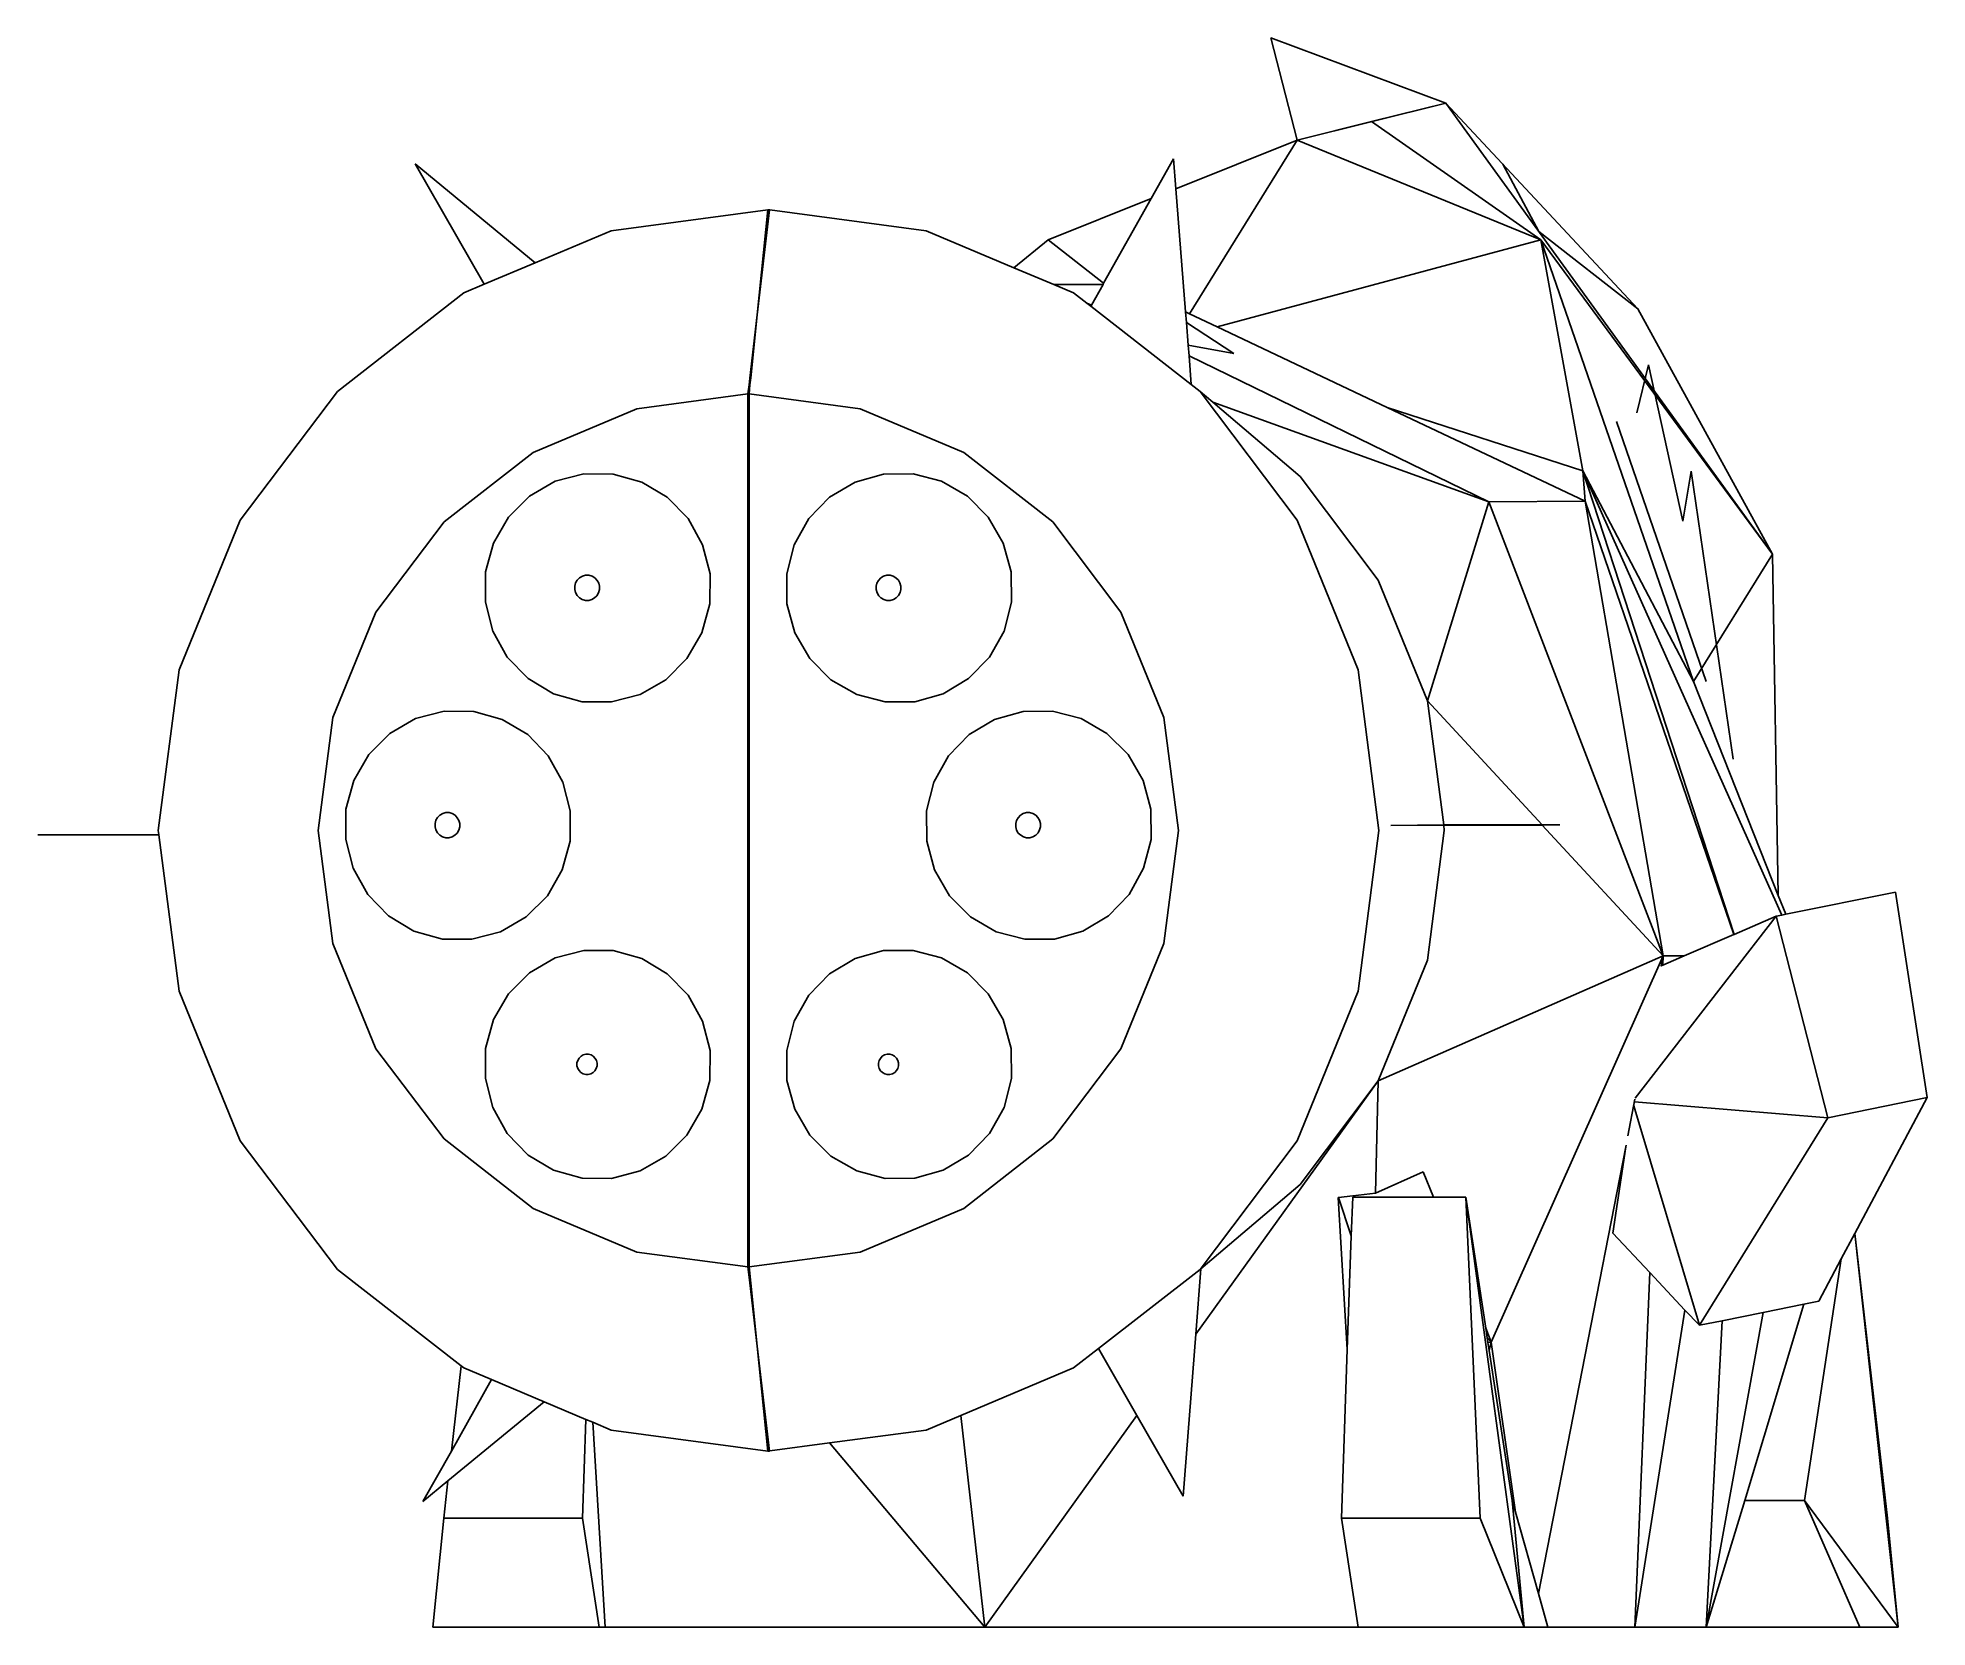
# Model space of a CAD drawing. Extents: x -582 to 438, y -429 to 429.
import ezdxf

# ---------------------------------------------------------------- set-up
doc = ezdxf.new("R2010")
doc.units = 0
doc.header["$MEASUREMENT"] = 0
doc.layers.get('0').update_dxf_attribs({"linetype": 'CONTINUOUS'})

msp = doc.modelspace()

# ---------------------------------------------------------------- linework, layer by layer
for p, q in [((98, 373.4), (83.7, 428.6)), ((83.7, 428.6), (178.1, 393.4)), ((98, 373.4), (178.1, 393.4)), ((98, 373.4), (178.1, 393.4)), ((138.1, 383.4), (178.1, 393.4)), ((354.5, 150.1), (178.1, 393.4)), ((178.1, 393.4), (281.7, 282.5)), ((98, 373.4), (138.1, 383.4)), ((138.1, 383.4), (229.5, 319.7)), ((32.5, 347.2), (98, 373.4)), ((39.8, 279.8), (98, 373.4)), ((229.5, 319.7), (98, 373.4)), ((-377.9, 360.6), (-340.7, 295.7)), ((-313.2, 307.2), (-377.9, 360.6)), ((31.3, 363.4), (19.2, 341.9)), ((32.5, 347.2), (31.3, 363.4)), ((228.4, 324.1), (208.9, 360.5)), ((37.7, 280.8), (32.5, 347.2)), ((-36.4, 319.7), (19.2, 341.9)), ((19.2, 341.9), (-6.5, 296.2)), ((-187.6, 335.8), (-272.1, 324.5)), ((-187.6, 335.8), (-193.4, 279.2)), ((-186.8, 335.8), (-193.4, 279.2)), ((-187.6, 335.9), (-187.2, 335.9)), ((-187.6, 335.9), (-187.6, 335.8)), ((-186.8, 335.9), (-187.2, 335.9)), ((-186.6, 335.8), (-186.8, 335.9)), ((-186.8, 335.8), (-186.8, 335.9)), ((-186.8, 335.9), (-186.8, 335.8)), ((-186.8, 335.8), (-186.8, 335.8)), ((-186.8, 335.8), (-186.6, 335.8)), ((-186.6, 335.8), (-102.2, 324.5)), ((-272.1, 324.5), (-313.2, 307.2)), ((-102.2, 324.5), (-54.9, 304.6)), ((-36.4, 319.7), (-54.9, 304.6)), ((-6.5, 296.2), (-36.4, 319.7)), ((54.8, 272.7), (229.5, 319.7)), ((281.7, 282.5), (228.4, 324.1)), ((229.5, 319.7), (354.5, 150.1)), ((229.5, 319.7), (311.8, 81.4)), ((229.5, 319.7), (252.1, 195.1)), ((-313.2, 307.2), (-340.7, 295.7)), ((-340.7, 295.7), (-351.6, 291.1)), ((-54.9, 304.6), (-33.4, 295.6)), ((-6.5, 296.2), (-6.8, 295.6)), ((-351.6, 291.1), (-419.9, 237.9)), ((-33.4, 295.6), (-6.8, 295.6)), ((-33.4, 295.6), (-22.7, 291.1)), ((-22.7, 291.1), (-15.5, 285.4)), ((-15.5, 285.4), (-13.1, 284.4)), ((-15.5, 285.4), (-13.4, 283.8)), ((-6.8, 295.6), (-13.1, 284.4)), ((-193.4, 279.2), (-197.4, 245.1)), ((-193.4, 279.2), (-196.9, 245.3)), ((-13.1, 284.4), (-13.4, 283.8)), ((-13.4, 283.8), (40.8, 241.6)), ((39.8, 279.8), (37.7, 280.8)), ((38.2, 275), (37.7, 280.8)), ((54.8, 272.7), (39.8, 279.8)), ((281.7, 282.5), (354.5, 150.1)), ((63.7, 258.4), (38.2, 275)), ((39.1, 262.8), (38.2, 275)), ((146.6, 229.2), (54.8, 272.7)), ((39.1, 262.8), (63.7, 258.4)), ((39.6, 257.1), (39.1, 262.8)), ((201.3, 178.4), (39.6, 257.1)), ((40.8, 241.6), (39.6, 257.1)), ((-197.4, 245.1), (-197.8, 241.4)), ((-196.9, 245.3), (-197.4, 245.1)), ((-196.9, 245.3), (-197.3, 241.5)), ((281.3, 226.3), (287.5, 252.2)), ((287.5, 252.2), (306, 167.9)), ((-419.9, 237.9), (-472.3, 168.5)), ((-198.4, 236.5), (-258.4, 228.5)), ((-197.8, 241.4), (-198.4, 236.5)), ((-198.4, 236.5), (-198.4, -204.5)), ((-197.8, 241.4), (-197.3, 241.5)), ((-197.3, 241.5), (-197.8, 236.5)), ((-197.8, 236.5), (-137.8, 228.5)), ((-197.8, 236.5), (-197.8, -204.8)), ((40.8, 241.6), (45.6, 237.9)), ((45.6, 237.9), (98, 168.5)), ((52.4, 232.1), (45.6, 237.9)), ((-258.4, 228.5), (-314.3, 205)), ((-137.8, 228.5), (-81.9, 205)), ((52.4, 232.1), (201.3, 178.4)), ((99.5, 192), (52.4, 232.1)), ((252.1, 195.1), (146.6, 229.2)), ((253.3, 178.7), (146.6, 229.2)), ((270.3, 221.6), (318.7, 81.4)), ((-314.3, 205), (-362.3, 167.6)), ((-81.9, 205), (-33.9, 167.6)), ((252.1, 195.1), (253.3, 178.7)), ((359.5, -44.6), (252.1, 195.1)), ((252.1, 195.1), (311.8, 81.4)), ((333.7, -55), (252.1, 195.1)), ((306, 167.9), (310.6, 194.8)), ((310.6, 194.8), (333.2, 39.5)), ((-302.4, 189.4), (-316.2, 181.4)), ((-286.9, 193.4), (-302.4, 189.4)), ((-271, 193.3), (-286.9, 193.4)), ((-255.6, 189), (-271, 193.3)), ((-241.9, 180.8), (-255.6, 189)), ((-154.4, 180.8), (-140.6, 189)), ((-140.6, 189), (-125.2, 193.3)), ((-125.2, 193.3), (-109.3, 193.4)), ((-109.3, 193.4), (-93.9, 189.4)), ((-93.9, 189.4), (-80, 181.4)), ((99.5, 192), (141.7, 136.1)), ((-316.2, 181.4), (-327.6, 170)), ((-230.7, 169.3), (-241.9, 180.8)), ((-165.5, 169.3), (-154.4, 180.8)), ((-80, 181.4), (-68.7, 170)), ((168.3, 71), (201.3, 178.4)), ((253.3, 178.7), (201.3, 178.4)), ((295.4, -66.5), (201.3, 178.4)), ((333.5, -55.1), (253.3, 178.7)), ((253.3, 178.7), (295.4, -66.5)), ((-472.3, 168.5), (-505.3, 87.8)), ((-362.3, 167.6), (-399.2, 118.8)), ((-327.6, 170), (-335.7, 156.1)), ((-222.8, 155.2), (-230.7, 169.3)), ((-173.4, 155.2), (-165.5, 169.3)), ((-68.7, 170), (-60.6, 156.1)), ((-33.9, 167.6), (2.9, 118.8)), ((98, 168.5), (130.9, 87.8)), ((-335.7, 156.1), (-339.9, 140.5)), ((-218.8, 139.5), (-222.8, 155.2)), ((-177.4, 139.5), (-173.4, 155.2)), ((-60.6, 156.1), (-56.3, 140.5)), ((311.8, 81.4), (354.5, 150.1)), ((354.5, 150.1), (357.5, -33.9)), ((-339.9, 140.5), (-340, 124.3)), ((-291.4, 134.6), (-291.8, 132.9)), ((-291.8, 132.9), (-291.8, 131.1)), ((-290.5, 136.1), (-291.4, 134.6)), ((-289.2, 137.4), (-290.5, 136.1)), ((-287.7, 138.2), (-289.2, 137.4)), ((-286, 138.7), (-287.7, 138.2)), ((-284.2, 138.7), (-286, 138.7)), ((-282.5, 138.2), (-284.2, 138.7)), ((-281, 137.3), (-282.5, 138.2)), ((-279.8, 136), (-281, 137.3)), ((-278.9, 134.5), (-279.8, 136)), ((-278.5, 132.8), (-278.9, 134.5)), ((-278.5, 131), (-278.5, 132.8)), ((-219, 123.3), (-218.8, 139.5)), ((-177.3, 123.3), (-177.4, 139.5)), ((-129.2, 132.8), (-128.8, 134.5)), ((-129.2, 131), (-129.2, 132.8)), ((-128.8, 134.5), (-127.9, 136)), ((-127.9, 136), (-126.7, 137.3)), ((-126.7, 137.3), (-125.2, 138.2)), ((-125.2, 138.2), (-123.5, 138.7)), ((-123.5, 138.7), (-121.7, 138.7)), ((-121.7, 138.7), (-120, 138.2)), ((-120, 138.2), (-118.5, 137.4)), ((-118.5, 137.4), (-117.2, 136.1)), ((-117.2, 136.1), (-116.4, 134.6)), ((-116.4, 134.6), (-115.9, 132.9)), ((-115.9, 132.9), (-115.9, 131.1)), ((-56.3, 140.5), (-56.2, 124.3)), ((141.7, 136.1), (168.3, 71)), ((-340, 124.3), (-336, 108.6)), ((-291.8, 131.1), (-291.4, 129.4)), ((-291.4, 129.4), (-290.5, 127.8)), ((-290.5, 127.8), (-289.3, 126.5)), ((-289.3, 126.5), (-287.8, 125.6)), ((-287.8, 125.6), (-286.1, 125.2)), ((-286.1, 125.2), (-284.3, 125.2)), ((-284.3, 125.2), (-282.6, 125.6)), ((-282.6, 125.6), (-281.1, 126.5)), ((-281.1, 126.5), (-279.9, 127.7)), ((-279.9, 127.7), (-279, 129.3)), ((-279, 129.3), (-278.5, 131)), ((-223.2, 107.7), (-219, 123.3)), ((-173, 107.7), (-177.3, 123.3)), ((-128.7, 129.3), (-129.2, 131)), ((-127.8, 127.7), (-128.7, 129.3)), ((-126.6, 126.5), (-127.8, 127.7)), ((-125.1, 125.6), (-126.6, 126.5)), ((-123.4, 125.2), (-125.1, 125.6)), ((-121.6, 125.2), (-123.4, 125.2)), ((-119.9, 125.6), (-121.6, 125.2)), ((-118.4, 126.5), (-119.9, 125.6)), ((-117.2, 127.8), (-118.4, 126.5)), ((-116.3, 129.4), (-117.2, 127.8)), ((-115.9, 131.1), (-116.3, 129.4)), ((-56.2, 124.3), (-60.2, 108.6)), ((-399.2, 118.8), (-422.3, 62)), ((2.9, 118.8), (26.1, 62)), ((-336, 108.6), (-328.2, 94.6)), ((-231.3, 93.8), (-223.2, 107.7)), ((-165, 93.8), (-173, 107.7)), ((-60.2, 108.6), (-68.1, 94.6)), ((-328.2, 94.6), (-317, 83)), ((-242.6, 82.4), (-231.3, 93.8)), ((-153.6, 82.4), (-165, 93.8)), ((-68.1, 94.6), (-79.3, 83)), ((-505.3, 87.8), (-516.5, 1.1)), ((-317, 83), (-303.2, 74.8)), ((-256.5, 74.5), (-242.6, 82.4)), ((-139.7, 74.5), (-153.6, 82.4)), ((-79.3, 83), (-93, 74.8)), ((130.9, 87.8), (142.1, 1.1)), ((-303.2, 74.8), (-287.9, 70.5)), ((-271.9, 70.4), (-256.5, 74.5)), ((-124.3, 70.4), (-139.7, 74.5)), ((-93, 74.8), (-108.4, 70.5)), ((311.8, 81.4), (357.5, -33.9)), ((-422.3, 62), (-430.2, 1.1)), ((-377.7, 61.4), (-391.6, 53.4)), ((-362.3, 65.5), (-377.7, 61.4)), ((-346.3, 65.3), (-362.3, 65.5)), ((-331, 61), (-346.3, 65.3)), ((-287.9, 70.5), (-271.9, 70.4)), ((-108.4, 70.5), (-124.3, 70.4)), ((-65.3, 61), (-49.9, 65.3)), ((-49.9, 65.3), (-34, 65.5)), ((-34, 65.5), (-18.5, 61.4)), ((-18.5, 61.4), (-4.7, 53.4)), ((26.1, 62), (34, 1.1)), ((168.3, 71), (177, 4.1)), ((230.1, 4.1), (168.3, 71)), ((-391.6, 53.4), (-402.9, 42.1)), ((-317.2, 52.8), (-331, 61)), ((-306.1, 41.3), (-317.2, 52.8)), ((-90.2, 41.3), (-79, 52.8)), ((-79, 52.8), (-65.3, 61)), ((-4.7, 53.4), (6.7, 42.1)), ((-402.9, 42.1), (-411, 28.1)), ((-298.2, 27.2), (-306.1, 41.3)), ((-98.1, 27.2), (-90.2, 41.3)), ((6.7, 42.1), (14.8, 28.1)), ((-411, 28.1), (-415.3, 12.5)), ((-294.2, 11.6), (-298.2, 27.2)), ((-102.1, 11.6), (-98.1, 27.2)), ((14.8, 28.1), (19, 12.5)), ((-415.3, 12.5), (-415.4, -3.7)), ((-363, 10.3), (-364.6, 9.4)), ((-361.3, 10.7), (-363, 10.3)), ((-359.6, 10.7), (-361.3, 10.7)), ((-357.9, 10.2), (-359.6, 10.7)), ((-356.4, 9.3), (-357.9, 10.2)), ((-294.3, -4.6), (-294.2, 11.6)), ((-101.9, -4.6), (-102.1, 11.6)), ((-51.3, 9.3), (-49.8, 10.2)), ((-49.8, 10.2), (-48.1, 10.7)), ((-48.1, 10.7), (-46.4, 10.7)), ((-46.4, 10.7), (-44.7, 10.3)), ((-44.7, 10.3), (-43.1, 9.4)), ((19, 12.5), (19.1, -3.7)), ((-516.5, 1.1), (-516.2, -1.1)), ((-430.2, 1.1), (-422.3, -59.8)), ((-366.7, 6.6), (-367.2, 4.9)), ((-367.2, 4.9), (-367.2, 3.1)), ((-367.2, 3.1), (-366.7, 1.4)), ((-365.8, 8.1), (-366.7, 6.6)), ((-366.7, 1.4), (-365.9, -0.2)), ((-364.6, 9.4), (-365.8, 8.1)), ((-355.2, 8), (-356.4, 9.3)), ((-354.3, 6.5), (-355.2, 8)), ((-355.2, -0.3), (-354.3, 1.3)), ((-353.8, 4.8), (-354.3, 6.5)), ((-354.3, 1.3), (-353.9, 3)), ((-353.9, 3), (-353.8, 4.8)), ((-53.9, 4.8), (-53.4, 6.5)), ((-53.8, 3), (-53.9, 4.8)), ((-53.4, 1.3), (-53.8, 3)), ((-53.4, 6.5), (-52.6, 8)), ((-52.5, -0.3), (-53.4, 1.3)), ((-52.6, 8), (-51.3, 9.3)), ((-43.1, 9.4), (-41.9, 8.1)), ((-41.9, 8.1), (-41, 6.6)), ((-41, 1.4), (-41.8, -0.2)), ((-41, 6.6), (-40.5, 4.9)), ((-40.5, 3.1), (-41, 1.4)), ((-40.5, 4.9), (-40.5, 3.1)), ((34, 1.1), (26.1, -59.8)), ((142.1, 1.1), (130.9, -85.5)), ((148.5, 3.8), (177, 4.1)), ((177, 3.9), (148.5, 3.8)), ((177.3, 1.1), (168.3, -68.8)), ((177, 4.1), (177.3, 4.1)), ((177, 4.1), (177, 3.9)), ((230.2, 4), (177, 3.9)), ((177, 3.9), (177.3, 1.1)), ((177.3, 4.1), (230.1, 4.1)), ((230.1, 4.1), (239.6, 4.1)), ((230.2, 4), (230.1, 4.1)), ((239.6, 4.1), (230.2, 4)), ((295.4, -66.5), (230.2, 4)), ((-581.5, -1.2), (-516.2, -1.1)), ((-516.2, -1.3), (-581.5, -1.2)), ((-516.2, -1.1), (-516.2, -1.3)), ((-516.2, -1.3), (-505.3, -85.5)), ((-415.4, -3.7), (-411.4, -19.3)), ((-365.9, -0.2), (-364.6, -1.4)), ((-364.6, -1.4), (-363.1, -2.3)), ((-363.1, -2.3), (-361.4, -2.8)), ((-361.4, -2.8), (-359.7, -2.8)), ((-359.7, -2.8), (-358, -2.4)), ((-358, -2.4), (-356.5, -1.5)), ((-356.5, -1.5), (-355.2, -0.3)), ((-298.6, -20.2), (-294.3, -4.6)), ((-97.7, -20.2), (-101.9, -4.6)), ((-51.2, -1.5), (-52.5, -0.3)), ((-49.7, -2.4), (-51.2, -1.5)), ((-48, -2.8), (-49.7, -2.4)), ((-46.3, -2.8), (-48, -2.8)), ((-44.6, -2.3), (-46.3, -2.8)), ((-43.1, -1.4), (-44.6, -2.3)), ((-41.8, -0.2), (-43.1, -1.4)), ((19.1, -3.7), (15.1, -19.3)), ((-411.4, -19.3), (-403.5, -33.4)), ((-306.6, -34.2), (-298.6, -20.2)), ((-89.6, -34.2), (-97.7, -20.2)), ((15.1, -19.3), (7.3, -33.4)), ((-403.5, -33.4), (-392.3, -45)), ((-318, -45.5), (-306.6, -34.2)), ((-78.3, -45.5), (-89.6, -34.2)), ((7.3, -33.4), (-3.9, -45)), ((357.5, -33.9), (361.6, -44.1)), ((361.6, -44.1), (420.8, -32.1)), ((420.8, -32.1), (437.9, -143)), ((-392.3, -45), (-378.6, -53.2)), ((-331.9, -53.5), (-318, -45.5)), ((-64.4, -53.5), (-78.3, -45.5)), ((-3.9, -45), (-17.7, -53.2)), ((280.3, -143.2), (356.4, -45.2)), ((333.7, -55), (356.4, -45.2)), ((356.4, -45.2), (359.5, -44.6)), ((384.2, -153.9), (356.4, -45.2)), ((359.5, -44.6), (361.6, -44.1)), ((-422.3, -59.8), (-399.2, -116.6)), ((-378.6, -53.2), (-363.2, -57.5)), ((-363.2, -57.5), (-347.3, -57.6)), ((-347.3, -57.6), (-331.9, -53.5)), ((-49, -57.6), (-64.4, -53.5)), ((-33, -57.5), (-49, -57.6)), ((-17.7, -53.2), (-33, -57.5)), ((26.1, -59.8), (2.9, -116.6)), ((306.8, -66.5), (333.5, -55.1)), ((333.5, -55.1), (333.7, -55)), ((-302.4, -67.6), (-316.2, -75.6)), ((-286.9, -63.6), (-302.4, -67.6)), ((-271, -63.7), (-286.9, -63.6)), ((-255.6, -68), (-271, -63.7)), ((-241.9, -76.2), (-255.6, -68)), ((-154.4, -76.2), (-140.6, -68)), ((-140.6, -68), (-125.2, -63.7)), ((-125.2, -63.7), (-109.3, -63.6)), ((-109.3, -63.6), (-93.9, -67.6)), ((-93.9, -67.6), (-80, -75.6)), ((141.7, -133.9), (295.4, -66.5)), ((168.3, -68.8), (141.7, -133.9)), ((295.4, -66.5), (202.7, -274.8)), ((295.4, -66.5), (294.4, -71.9)), ((295.2, -71.5), (295.4, -66.5)), ((295.2, -71.5), (306.8, -66.5)), ((306.8, -66.5), (295.4, -66.5)), ((-316.2, -75.6), (-327.6, -87)), ((-230.7, -87.7), (-241.9, -76.2)), ((-165.5, -87.7), (-154.4, -76.2)), ((-80, -75.6), (-68.7, -87)), ((294.2, -71.9), (294.4, -71.9)), ((294.4, -71.9), (295.2, -71.5)), ((-505.3, -85.5), (-472.3, -166.3)), ((-327.6, -87), (-335.7, -100.9)), ((-222.8, -101.8), (-230.7, -87.7)), ((-173.4, -101.8), (-165.5, -87.7)), ((-68.7, -87), (-60.6, -100.9)), ((130.9, -85.5), (98, -166.3)), ((-335.7, -100.9), (-339.9, -116.5)), ((-218.8, -117.5), (-222.8, -101.8)), ((-177.4, -117.5), (-173.4, -101.8)), ((-60.6, -100.9), (-56.3, -116.5)), ((-399.2, -116.6), (-362.3, -165.3)), ((-339.9, -116.5), (-340, -132.7)), ((-289.5, -121.7), (-290.2, -122.9)), ((-288.4, -120.7), (-289.5, -121.7)), ((-287.2, -120), (-288.4, -120.7)), ((-285.8, -119.6), (-287.2, -120)), ((-284.4, -119.6), (-285.8, -119.6)), ((-283, -120), (-284.4, -119.6)), ((-281.8, -120.7), (-283, -120)), ((-280.8, -121.8), (-281.8, -120.7)), ((-280.1, -123), (-280.8, -121.8)), ((-219, -133.7), (-218.8, -117.5)), ((-177.3, -133.7), (-177.4, -117.5)), ((-127.6, -123), (-126.9, -121.8)), ((-126.9, -121.8), (-125.9, -120.7)), ((-125.9, -120.7), (-124.7, -120)), ((-124.7, -120), (-123.3, -119.6)), ((-123.3, -119.6), (-121.9, -119.6)), ((-121.9, -119.6), (-120.5, -120)), ((-120.5, -120), (-119.3, -120.7)), ((-119.3, -120.7), (-118.2, -121.7)), ((-118.2, -121.7), (-117.5, -122.9)), ((-56.3, -116.5), (-56.2, -132.7)), ((2.9, -116.6), (-33.9, -165.3)), ((-290.2, -122.9), (-290.6, -124.3)), ((-290.6, -124.3), (-290.6, -125.8)), ((-290.6, -125.8), (-290.2, -127.2)), ((-290.2, -127.2), (-289.5, -128.4)), ((-289.5, -128.4), (-288.5, -129.4)), ((-288.5, -129.4), (-287.3, -130.2)), ((-287.3, -130.2), (-285.9, -130.5)), ((-285.9, -130.5), (-284.5, -130.6)), ((-284.5, -130.6), (-283.1, -130.2)), ((-283.1, -130.2), (-281.9, -129.5)), ((-281.9, -129.5), (-280.9, -128.5)), ((-280.9, -128.5), (-280.2, -127.2)), ((-280.2, -127.2), (-279.8, -125.8)), ((-279.8, -124.4), (-280.1, -123)), ((-279.8, -125.8), (-279.8, -124.4)), ((-127.9, -124.4), (-127.6, -123)), ((-127.9, -125.8), (-127.9, -124.4)), ((-127.5, -127.2), (-127.9, -125.8)), ((-126.8, -128.5), (-127.5, -127.2)), ((-125.8, -129.5), (-126.8, -128.5)), ((-124.6, -130.2), (-125.8, -129.5)), ((-123.2, -130.6), (-124.6, -130.2)), ((-121.8, -130.5), (-123.2, -130.6)), ((-120.4, -130.2), (-121.8, -130.5)), ((-119.2, -129.4), (-120.4, -130.2)), ((-118.2, -128.4), (-119.2, -129.4)), ((-117.5, -127.2), (-118.2, -128.4)), ((-117.5, -122.9), (-117.2, -124.3)), ((-117.1, -125.8), (-117.5, -127.2)), ((-117.2, -124.3), (-117.1, -125.8)), ((-340, -132.7), (-336, -148.4)), ((-223.2, -149.3), (-219, -133.7)), ((-173, -149.3), (-177.3, -133.7)), ((-56.2, -132.7), (-60.2, -148.4)), ((141.7, -133.9), (43.2, -270.6)), ((141.7, -133.9), (99.5, -189.8)), ((140.2, -194.5), (141.7, -133.9)), ((-336, -148.4), (-328.2, -162.4)), ((-231.3, -163.2), (-223.2, -149.3)), ((-165, -163.2), (-173, -149.3)), ((-60.2, -148.4), (-68.1, -162.4)), ((280.2, -143.9), (276.4, -163.6)), ((279.6, -147.5), (315, -265.8)), ((280, -145.2), (384.2, -153.9)), ((437.9, -143), (384.2, -153.9)), ((437.9, -143), (398.9, -216.2)), ((-328.2, -162.4), (-317, -174)), ((-68.1, -162.4), (-79.3, -174)), ((315, -265.8), (384.2, -153.9)), ((-472.3, -166.3), (-419.9, -235.6)), ((-362.3, -165.3), (-314.3, -202.7)), ((-242.6, -174.6), (-231.3, -163.2)), ((-153.6, -174.6), (-165, -163.2)), ((-33.9, -165.3), (-81.9, -202.7)), ((98, -166.3), (45.6, -235.6)), ((275.2, -169.5), (228.1, -410.4)), ((268.3, -216.1), (275.2, -169.5)), ((275.2, -169.5), (275.4, -168.6)), ((-317, -174), (-303.2, -182.2)), ((-303.2, -182.2), (-287.9, -186.5)), ((-271.9, -186.6), (-256.5, -182.5)), ((-256.5, -182.5), (-242.6, -174.6)), ((-139.7, -182.5), (-153.6, -174.6)), ((-124.3, -186.6), (-139.7, -182.5)), ((-93, -182.2), (-108.4, -186.5)), ((-79.3, -174), (-93, -182.2)), ((166, -183.1), (140.2, -194.5)), ((166, -183.1), (171.5, -196.7)), ((-287.9, -186.5), (-271.9, -186.6)), ((-108.4, -186.5), (-124.3, -186.6)), ((99.5, -189.8), (45.9, -235.4)), ((-314.3, -202.7), (-258.4, -226.3)), ((-81.9, -202.7), (-137.8, -226.3)), ((125, -278.8), (120, -196.8)), ((120.3, -196.8), (120, -196.8)), ((127.9, -195.9), (120.3, -196.8)), ((127.1, -217.6), (120.3, -196.8)), ((127.9, -196.7), (127.1, -217.6)), ((140.2, -194.5), (127.9, -195.9)), ((128.7, -196.7), (127.9, -195.9)), ((128.7, -196.7), (127.9, -196.7)), ((171.5, -196.7), (128.7, -196.7)), ((188.9, -196.7), (171.5, -196.7)), ((188.9, -196.7), (196.7, -369.8)), ((188.9, -196.7), (220.5, -428.6)), ((199.7, -267.4), (188.9, -196.7)), ((-198.4, -204.5), (-197.8, -204.8)), ((-198.4, -204.5), (-198.4, -234.3)), ((-197.8, -204.8), (-197.8, -234.3)), ((127.1, -217.6), (125, -278.8)), ((268.3, -216.1), (288.2, -237.3)), ((398.8, -216.3), (391.5, -229.9)), ((398.9, -216.2), (398.8, -216.3)), ((398.8, -216.3), (422.2, -428.6)), ((398.9, -216.2), (416.4, -369.8)), ((-258.4, -226.3), (-198.4, -234.3)), ((-197.4, -242.8), (-198.4, -234.3)), ((-137.8, -226.3), (-197.8, -234.3)), ((-196.9, -243), (-197.8, -234.3)), ((371.6, -360.3), (391.5, -229.9)), ((391.5, -229.9), (379.4, -252.8)), ((-419.9, -235.6), (-353.1, -287.7)), ((-197.4, -242.8), (-196.9, -243)), ((-193.4, -277), (-197.4, -242.8)), ((-193.4, -277), (-196.9, -243)), ((45.6, -235.6), (-9.2, -278.3)), ((45.9, -235.4), (43.2, -270.6)), ((45.9, -235.4), (45.6, -235.6)), ((280.2, -428.6), (288.2, -237.3)), ((288.2, -237.3), (307.2, -257.6)), ((371.4, -254.4), (339.4, -360.3)), ((371.4, -254.4), (349.3, -258.9)), ((379.4, -252.8), (371.4, -254.4)), ((307.2, -257.6), (280.2, -428.6)), ((307.2, -257.6), (315, -265.8)), ((327.3, -263.3), (315, -265.8)), ((349.3, -258.9), (318.7, -428.6)), ((327.3, -263.3), (318.7, -428.6)), ((349.3, -258.9), (327.3, -263.3)), ((43.2, -270.6), (36.5, -358)), ((199.7, -267.4), (202.7, -274.8)), ((200.5, -272.5), (199.7, -267.4)), ((202.7, -274.8), (200.5, -272.5)), ((200.9, -275), (200.5, -272.5)), ((200.9, -275), (202.7, -274.8)), ((201.6, -279.3), (200.9, -275)), ((202.7, -274.8), (201.6, -279.3)), ((202.7, -274.8), (215.7, -366.5)), ((-187.6, -333.6), (-193.4, -277)), ((-186.8, -333.6), (-193.4, -277)), ((-9.2, -278.3), (-22.7, -288.8)), ((11.5, -314.5), (-9.2, -278.3)), ((125, -278.8), (121.9, -369.8)), ((213.9, -360.3), (201.6, -279.3)), ((-353.1, -287.7), (-358.4, -333.6)), ((-358.4, -333.6), (-336.7, -295.1)), ((-353.1, -287.7), (-351.6, -288.8)), ((-351.6, -288.8), (-336.7, -295.1)), ((-336.7, -295.1), (-308.4, -307)), ((-22.7, -288.8), (-83.5, -314.4)), ((-308.4, -307), (-360.2, -349.6)), ((-308.4, -307), (-285.8, -316.5)), ((-83.5, -314.4), (-102.2, -322.3)), ((-70.6, -428.6), (-83.5, -314.4)), ((11.5, -314.5), (-70.6, -428.6)), ((36.5, -358), (11.5, -314.5)), ((-285.8, -316.5), (-287.7, -369.8)), ((-285.8, -316.5), (-282.1, -318.1)), ((-275.4, -428.6), (-282.1, -318.1)), ((-282.1, -318.1), (-272.1, -322.3)), ((-272.1, -322.3), (-187.6, -333.6)), ((-102.2, -322.3), (-154.3, -329.2)), ((-373.7, -360.8), (-358.4, -333.6)), ((-187.2, -333.6), (-187.6, -333.7)), ((-187.6, -333.7), (-187.6, -333.6)), ((-187.2, -333.6), (-186.8, -333.7)), ((-186.6, -333.5), (-186.8, -333.7)), ((-186.6, -333.5), (-186.8, -333.6)), ((-186.8, -333.7), (-186.8, -333.6)), ((-186.8, -333.6), (-186.8, -333.6)), ((-186.8, -333.7), (-186.8, -333.6)), ((-154.3, -329.2), (-186.6, -333.5)), ((-154.3, -329.2), (-70.6, -428.6)), ((-360.2, -349.6), (-373.7, -360.8)), ((-360.2, -349.6), (-362.5, -369.8)), ((213.9, -360.3), (220.5, -428.6)), ((213.9, -360.3), (215.7, -366.5)), ((215.7, -366.5), (228.1, -410.4)), ((339.4, -360.3), (318.7, -428.6)), ((371.6, -360.3), (339.4, -360.3)), ((371.6, -360.3), (401.6, -428.6)), ((371.6, -360.3), (422.2, -428.6)), ((-368.3, -428.6), (-362.5, -369.8)), ((-362.5, -369.8), (-287.7, -369.8)), ((-278.7, -428.6), (-287.7, -369.8)), ((130.8, -428.6), (121.9, -369.8)), ((196.7, -369.8), (121.9, -369.8)), ((220.5, -428.6), (196.7, -369.8)), ((422.2, -428.6), (416.4, -369.8)), ((228.1, -410.4), (233.2, -428.6)), ((-368.3, -428.6), (-278.7, -428.6)), ((-275.4, -428.6), (-278.7, -428.6)), ((-275.4, -428.6), (-70.6, -428.6)), ((-70.6, -428.6), (130.8, -428.6)), ((220.5, -428.6), (130.8, -428.6)), ((233.2, -428.6), (220.5, -428.6)), ((233.2, -428.6), (280.2, -428.6)), ((318.7, -428.6), (280.2, -428.6)), ((401.6, -428.6), (318.7, -428.6)), ((401.6, -428.6), (422.2, -428.6))]:
    msp.add_line(p, q)

doc.saveas('drawing.dxf')
